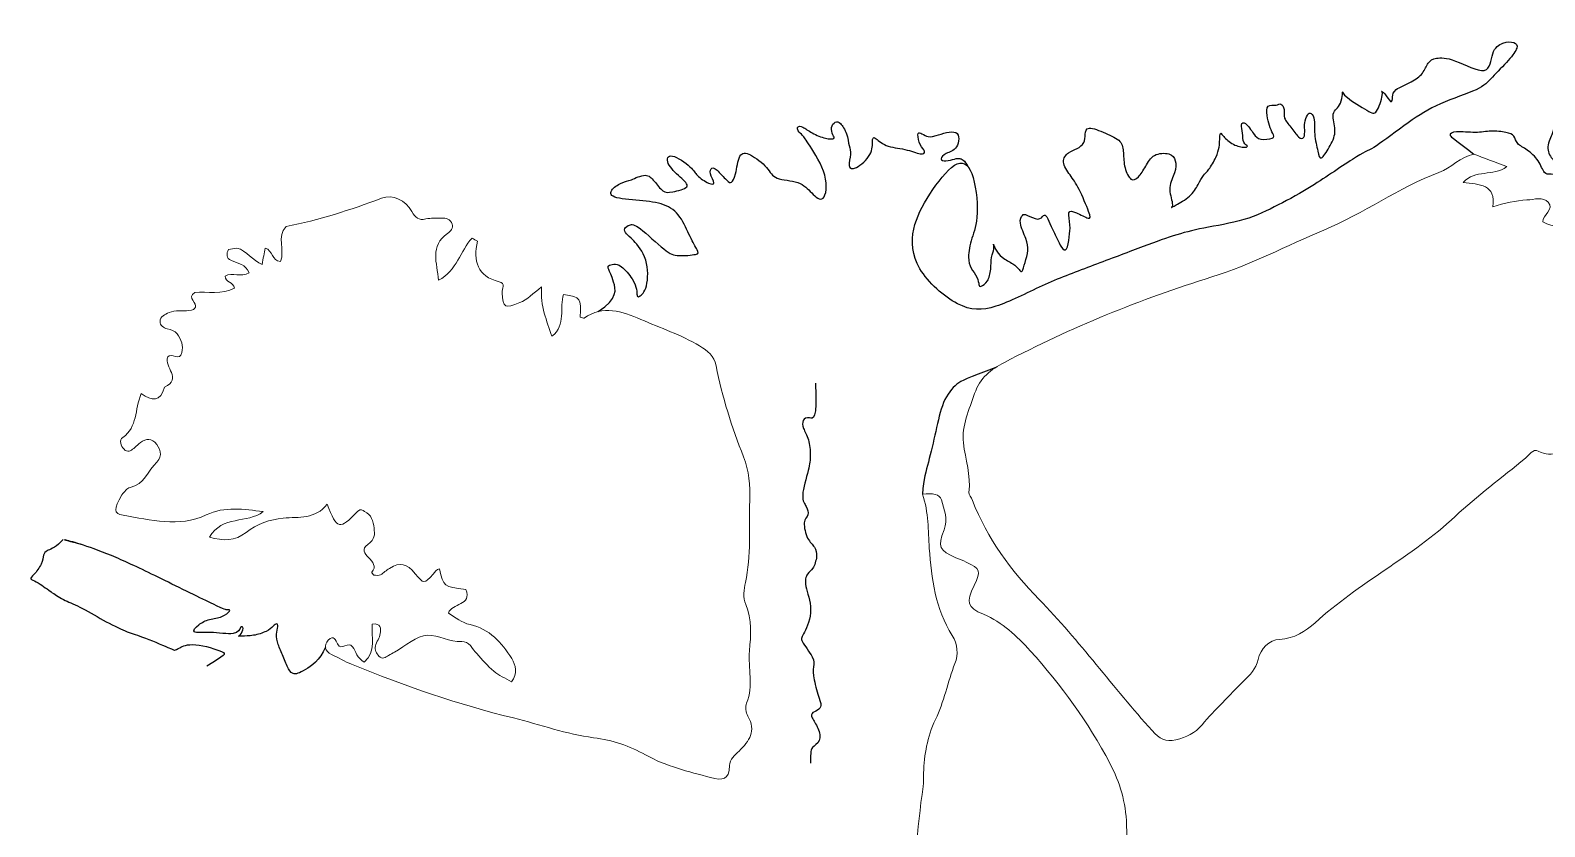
# Model space of a CAD drawing. Header units: millimetres. Extents: x 1205.7 to 1284.3, y 625.1 to 651.5.
# Drawn here: x 1261.368 to 1261.909, y 643.067 to 643.351 of the extents above; entities that cross this region are included whole.
import ezdxf

# ---------------------------------------------------------------- set-up
doc = ezdxf.new("R2010")
doc.units = ezdxf.units.MM
doc.layers.add('06', color=104, linetype='Continuous')

msp = doc.modelspace()

# ---------------------------------------------------------------- linework, layer by layer
at = {"layer": '06'}
for points in [[(1262.12181, 643.34669), (1262.14817, 643.34999), (1262.14941, 643.3504), (1262.14817, 643.34999), (1262.14241, 643.3574), (1262.13788, 643.35946), (1262.13664, 643.36276), (1262.15064, 643.36482), (1262.16424, 643.37058), (1262.16712, 643.37964), (1262.16547, 643.38047), (1262.16341, 643.38047), (1262.16465, 643.38788), (1262.17289, 643.39653), (1261.15512, 644.85272), (1262.17119, 643.399), (1262.16844, 643.3963), (1262.16553, 643.3958), (1262.16033, 643.3964), (1262.15647, 643.39329), (1262.15377, 643.389), (1262.15392, 643.38627), (1262.15593, 643.38441), (1262.15708, 643.38211), (1262.15521, 643.38067), (1262.15148, 643.38211), (1262.1509, 643.38211), (1262.14918, 643.38613), (1262.14932, 643.38828), (1262.14702, 643.39001), (1262.14315, 643.38814), (1262.14142, 643.388), (1262.14113, 643.38915), (1262.14358, 643.39101), (1262.14702, 643.39001), (1262.14832, 643.39389), (1262.14731, 643.40092), (1262.14429, 643.40293), (1262.14415, 643.40308), (1262.142, 643.39704), (1262.13855, 643.39661), (1262.13539, 643.39719), (1262.13596, 643.40064), (1262.13855, 643.40121), (1262.13999, 643.4015), (1262.13855, 643.40451), (1262.13654, 643.40581), (1262.12864, 643.40581), (1262.12186, 643.40176), (1262.11852, 643.39876), (1262.11652, 643.39375), (1262.11485, 643.39475), (1262.11318, 643.39976), (1262.11585, 643.4071), (1262.11819, 643.4101), (1262.11568, 643.41105), (1262.11196, 643.40943), (1262.10975, 643.40512), (1262.10858, 643.40105), (1262.10626, 643.40291), (1262.10591, 643.40687), (1262.10253, 643.40756), (1262.09893, 643.4071), (1262.09939, 643.40547), (1262.09939, 643.40419), (1262.09625, 643.40454), (1262.08962, 643.4085), (1262.08435, 643.41017), (1262.08116, 643.41017), (1262.0808, 643.40876), (1262.08205, 643.40716), (1262.08719, 643.40344), (1262.08737, 643.40149), (1262.08293, 643.40237), (1262.07974, 643.40113), (1262.07992, 643.39971), (1262.08027, 643.39883), (1262.06858, 643.39787), (1262.05893, 643.39787), (1262.05683, 643.39461), (1262.05567, 643.39566), (1262.05893, 643.39787), (1262.05986, 643.40124), (1262.06253, 643.40148), (1262.05998, 643.4031), (1262.04974, 643.40043), (1262.04788, 643.39764), (1262.04741, 643.39473), (1262.0473, 643.39252), (1262.04359, 643.40157), (1262.04578, 643.40989), (1262.05497, 643.41077), (1262.07073, 643.41733), (1262.07227, 643.42674), (1262.07205, 643.4274), (1262.06898, 643.4274), (1262.05607, 643.42674), (1262.0495, 643.42368), (1262.05125, 643.42521), (1262.0523, 643.42766), (1262.05625, 643.43405), (1262.05753, 643.43929), (1262.05579, 643.44068), (1262.05497, 643.4401), (1262.05346, 643.43719), (1262.04753, 643.4351), (1262.04555, 643.43324), (1262.04648, 643.42998), (1262.04718, 643.42672), (1262.04672, 643.42545), (1262.04284, 643.4302), (1262.0434, 643.43331), (1262.04472, 643.43651), (1262.04811, 643.43915), (1262.05198, 643.44235), (1262.05358, 643.44348), (1262.05659, 643.44396), (1262.06121, 643.44396), (1262.06366, 643.44669), (1262.06378, 643.44807), (1262.06095, 643.44807), (1262.05341, 643.44921), (1262.04823, 643.44779), (1262.04682, 643.4461), (1262.04682, 643.44864), (1262.04804, 643.45015), (1262.0519, 643.45175), (1262.05869, 643.45514), (1262.06104, 643.4591), (1262.06095, 643.4607), (1262.06086, 643.4607), (1262.06029, 643.46108), (1262.05982, 643.46061), (1262.05596, 643.45853), (1262.05059, 643.45863), (1262.04861, 643.45778), (1262.04587, 643.45429), (1262.04474, 643.45203), (1262.04314, 643.44996), (1262.04182, 643.45175), (1262.04154, 643.45514), (1262.03956, 643.45797), (1262.03673, 643.46136), (1262.03504, 643.46164), (1262.03466, 643.46155), (1262.03381, 643.46004), (1262.03033, 643.46089), (1262.02788, 643.46051), (1262.02411, 643.45853), (1262.02467, 643.45646), (1262.02835, 643.4525), (1262.03494, 643.44346), (1262.03749, 643.44082), (1262.03226, 643.44108), (1262.02393, 643.44611), (1262.02077, 643.44812), (1262.01474, 643.4451), (1262.01387, 643.44323), (1262.01459, 643.44252), (1262.01947, 643.44252), (1262.02292, 643.43821), (1262.0235, 643.43591), (1262.02105, 643.43476), (1262.02206, 643.43203), (1262.01775, 643.43045), (1262.01818, 643.43275), (1262.01574, 643.43663), (1262.01244, 643.43534), (1262.01301, 643.4306), (1262.011, 643.42885), (1262.01449, 643.42678), (1262.01552, 643.42443), (1262.01514, 643.42235), (1262.01317, 643.42424), (1262.00732, 643.4264), (1262.00553, 643.43102), (1262.00836, 643.43507), (1262.00638, 643.43894), (1262.00337, 643.44167), (1262.00054, 643.44205), (1262.00026, 643.44205), (1261.99922, 643.44129), (1261.99913, 643.44054), (1261.99979, 643.43818), (1261.99979, 643.43639), (1261.99856, 643.43507), (1261.99649, 643.4347), (1261.99611, 643.43715), (1261.99545, 643.44289), (1261.99423, 643.44534), (1261.98848, 643.44921), (1261.98028, 643.44949), (1261.97943, 643.44864), (1261.97887, 643.44779), (1261.97877, 643.44742), (1261.98104, 643.4461), (1261.98462, 643.44261), (1261.98795, 643.43851), (1261.98725, 643.43549), (1261.98516, 643.43549), (1261.98272, 643.43956), (1261.97655, 643.44072), (1261.97341, 643.43874), (1261.97318, 643.43735), (1261.97597, 643.43537), (1261.97748, 643.43258), (1261.97574, 643.43083), (1261.97052, 643.42636), (1261.96833, 643.42242), (1261.97621, 643.41695), (1261.97753, 643.42089), (1261.9795, 643.42111), (1261.98168, 643.41935), (1261.97621, 643.41695), (1261.98015, 643.41235), (1261.98387, 643.40929), (1261.98015, 643.40469), (1261.98475, 643.40075), (1261.98497, 643.39922), (1261.98168, 643.39878), (1261.97599, 643.40119), (1261.96483, 643.40119), (1261.96045, 643.3979), (1261.95783, 643.39221), (1261.95695, 643.39002), (1261.95454, 643.39134), (1261.95279, 643.39768), (1261.94491, 643.40141), (1261.9425, 643.40097), (1261.94491, 643.40141), (1261.94404, 643.39549), (1261.93966, 643.39615), (1261.93572, 643.39746), (1261.92215, 643.39571), (1261.92193, 643.38674), (1261.92412, 643.38652), (1261.92652, 643.38915), (1261.93222, 643.38893), (1261.93922, 643.38521), (1261.9401, 643.38236), (1261.939, 643.3817), (1261.93156, 643.38236), (1261.92587, 643.37952), (1261.92521, 643.37733), (1261.92434, 643.37558), (1261.92434, 643.37514), (1261.92521, 643.37733), (1261.93156, 643.37711), (1261.93506, 643.37492), (1261.93747, 643.37098), (1261.93397, 643.36835), (1261.93156, 643.36376), (1261.93397, 643.36288), (1261.93922, 643.35982), (1261.94207, 643.35806), (1261.94491, 643.35916), (1261.95323, 643.35828), (1261.95194, 643.3571), (1261.95137, 643.35597), (1261.94769, 643.35493), (1261.94798, 643.35342), (1261.94958, 643.35238), (1261.95373, 643.3522), (1261.95316, 643.35163), (1261.95203, 643.34767), (1261.95241, 643.34626), (1261.95363, 643.34466), (1261.95241, 643.3424), (1261.95062, 643.34193), (1261.94628, 643.34438), (1261.94345, 643.34607), (1261.9427, 643.34494), (1261.94402, 643.34362), (1261.94553, 643.3407), (1261.94581, 643.33771), (1261.94368, 643.33612), (1261.94084, 643.33541), (1261.94173, 643.33364), (1261.94439, 643.32991), (1261.94226, 643.32814), (1261.93623, 643.32973), (1261.93162, 643.32814), (1261.93003, 643.32371), (1261.93216, 643.32229), (1261.93765, 643.32264), (1261.93943, 643.32051), (1261.93854, 643.31998), (1261.93801, 643.31768), (1261.93677, 643.31537), (1261.93712, 643.31254), (1261.93765, 643.31147), (1261.93829, 643.31276), (1261.93878, 643.31437), (1261.94125, 643.31561), (1261.94354, 643.31554), (1261.94125, 643.31561), (1261.9407, 643.31239), (1261.94076, 643.31103), (1261.94175, 643.31041), (1261.94175, 643.31122), (1261.94274, 643.31245), (1261.94441, 643.31301), (1261.9462, 643.31307), (1261.94793, 643.31239), (1261.94836, 643.31146), (1261.94799, 643.31091), (1261.94564, 643.30905), (1261.94544, 643.30702), (1261.94601, 643.30514), (1261.94459, 643.30505), (1261.94261, 643.30684), (1261.93809, 643.30674), (1261.93272, 643.30655), (1261.92792, 643.30655), (1261.92697, 643.30457), (1261.92547, 643.30335), (1261.92368, 643.30241), (1261.92368, 643.30363), (1261.92264, 643.30646), (1261.92236, 643.30947), (1261.91717, 643.31532), (1261.91218, 643.3189), (1261.91152, 643.3189), (1261.91218, 643.31739), (1261.91133, 643.31447), (1261.90879, 643.30891), (1261.91161, 643.30457), (1261.91425, 643.3041), (1261.91529, 643.30043), (1261.91491, 643.2993), (1261.91039, 643.30015), (1261.90841, 643.29958), (1261.90662, 643.30486), (1261.90219, 643.30891), (1261.89842, 643.3106), (1261.89786, 643.3139), (1261.89527, 643.31482), (1261.88922, 643.31563), (1261.88433, 643.31447), (1261.87611, 643.31547), (1261.87381, 643.31389), (1261.87639, 643.31231), (1261.88328, 643.30709)], [(1261.69776, 643.30309), (1261.69506, 643.30141), (1261.68836, 643.29262), (1261.68208, 643.28069), (1261.68271, 643.26625), (1261.69966, 643.25118), (1261.71159, 643.25118), (1261.72917, 643.2606), (1261.74612, 643.26688), (1261.76432, 643.27378), (1261.77625, 643.27818), (1261.78567, 643.28069), (1261.80199, 643.2832), (1261.81329, 643.28885), (1261.82522, 643.29513), (1261.84405, 643.30831), (1261.84656, 643.30831), (1261.86037, 643.31898), (1261.87042, 643.32526), (1261.88611, 643.33028), (1261.88925, 643.33405), (1261.89615, 643.34096), (1261.89929, 643.34535), (1261.89804, 643.34723), (1261.89364, 643.34723), (1261.88925, 643.34409), (1261.88925, 643.33405), (1261.87544, 643.34158), (1261.86932, 643.34158), (1261.86684, 643.33999), (1261.86524, 643.33573), (1261.86134, 643.3329), (1261.85442, 643.33006), (1261.85425, 643.32758), (1261.85389, 643.32456), (1261.85123, 643.32935), (1261.84981, 643.32953), (1261.85123, 643.32935), (1261.8484, 643.32084), (1261.84627, 643.3219), (1261.83652, 643.32793), (1261.83616, 643.33006), (1261.83652, 643.32793), (1261.83528, 643.32421), (1261.83386, 643.32297), (1261.83244, 643.32119), (1261.83439, 643.31481), (1261.83173, 643.30949), (1261.82836, 643.30435), (1261.82765, 643.30754), (1261.82606, 643.31446), (1261.82659, 643.3196), (1261.82517, 643.32208), (1261.82375, 643.32155), (1261.82269, 643.318), (1261.82287, 643.31605), (1261.82287, 643.31251), (1261.82074, 643.31251), (1261.8179, 643.31694), (1261.81506, 643.31995), (1261.81595, 643.32314), (1261.81418, 643.32563), (1261.81311, 643.32421), (1261.80907, 643.32501), (1261.80929, 643.32085), (1261.81016, 643.31713), (1261.81148, 643.31428), (1261.81235, 643.31253), (1261.80644, 643.31209), (1261.80491, 643.31385), (1261.80141, 643.3191), (1261.79988, 643.31779), (1261.80075, 643.31472), (1261.80075, 643.31078), (1261.80299, 643.30993), (1261.80148, 643.30918), (1261.79658, 643.3105), (1261.79319, 643.31408), (1261.79272, 643.31511), (1261.79244, 643.31219), (1261.79244, 643.30974), (1261.7914, 643.30616), (1261.78843, 643.30102), (1261.78666, 643.29978), (1261.78488, 643.29641), (1261.78223, 643.2918), (1261.7762, 643.28861), (1261.77478, 643.28773), (1261.7762, 643.28861), (1261.77371, 643.29553), (1261.77691, 643.30049), (1261.77691, 643.3051), (1261.77513, 643.30758), (1261.76857, 643.30741), (1261.76609, 643.30262), (1261.76343, 643.29854), (1261.76077, 643.29712), (1261.75829, 643.30209), (1261.75811, 643.30776), (1261.75776, 643.31184), (1261.75186, 643.31456), (1261.74485, 643.3174), (1261.74441, 643.31412), (1261.74441, 643.31105), (1261.74157, 643.30886), (1261.7385, 643.30799), (1261.73566, 643.30449), (1261.73916, 643.29945), (1261.74201, 643.29551), (1261.74638, 643.28522), (1261.74638, 643.28347), (1261.74091, 643.28654), (1261.73785, 643.28719), (1261.73938, 643.2815), (1261.73872, 643.27778), (1261.73807, 643.27209), (1261.73588, 643.2734), (1261.73434, 643.27734), (1261.73216, 643.28128), (1261.73062, 643.28522), (1261.72975, 643.28566), (1261.728, 643.28304), (1261.72318, 643.28566), (1261.72209, 643.28566), (1261.72055, 643.28304), (1261.72362, 643.27647), (1261.72428, 643.27275), (1261.72296, 643.26837), (1261.72187, 643.26443), (1261.72099, 643.26574), (1261.71902, 643.26793), (1261.71443, 643.27012), (1261.71224, 643.27319), (1261.71136, 643.27581), (1261.71224, 643.27319), (1261.7107, 643.27056), (1261.71092, 643.26596), (1261.70983, 643.26137), (1261.70676, 643.25961), (1261.70655, 643.26005), (1261.70611, 643.26312), (1261.70348, 643.2664), (1261.70239, 643.26968), (1261.7037, 643.27713), (1261.70676, 643.28413), (1261.70458, 643.30274), (1261.70046, 643.30478), (1261.69776, 643.30309)], [(1261.5705, 643.25084), (1261.57778, 643.25547), (1261.57581, 643.26247), (1261.57406, 643.26641), (1261.57384, 643.26729), (1261.57603, 643.26795), (1261.57843, 643.26773), (1261.58325, 643.26226), (1261.58434, 643.25853), (1261.58434, 643.25656), (1261.58478, 643.25569), (1261.58828, 643.25875), (1261.5885, 643.26992), (1261.58259, 643.27714), (1261.5804, 643.27845), (1261.57953, 643.28064), (1261.58172, 643.28196), (1261.58413, 643.28217), (1261.59529, 643.27167), (1261.59857, 643.27057), (1261.60667, 643.27123), (1261.60623, 643.27232), (1261.60339, 643.27714), (1261.6001, 643.28524), (1261.59441, 643.28962), (1261.58566, 643.29049), (1261.57449, 643.29137), (1261.57493, 643.29465), (1261.57953, 643.29728), (1261.58172, 643.2975), (1261.58782, 643.30048), (1261.59048, 643.29765), (1261.59368, 643.29321), (1261.59634, 643.29339), (1261.60414, 643.29516), (1261.60006, 643.29853), (1261.59438, 643.30403), (1261.5958, 643.30811), (1261.60467, 643.3019), (1261.6052, 643.2996), (1261.61034, 643.29623), (1261.61265, 643.29605), (1261.60999, 643.30048), (1261.61105, 643.30243), (1261.61247, 643.30208), (1261.6169, 643.29711), (1261.61797, 643.29658), (1261.61974, 643.29906), (1261.62063, 643.30775), (1261.62435, 643.30775), (1261.63162, 643.30208), (1261.63304, 643.29782), (1261.64279, 643.29765), (1261.64669, 643.29321), (1261.6513, 643.28896), (1261.65307, 643.29924), (1261.64509, 643.31165), (1261.64361, 643.31387), (1261.64163, 643.31527), (1261.64163, 643.31713), (1261.64337, 643.31713), (1261.64663, 643.31457), (1261.65198, 643.31236), (1261.65547, 643.31259), (1261.65431, 643.31364), (1261.65338, 643.31678), (1261.65524, 643.31887), (1261.65687, 643.31864), (1261.65954, 643.31445), (1261.66001, 643.30968), (1261.66117, 643.30747), (1261.65943, 643.30236), (1261.6621, 643.30119), (1261.66873, 643.30701), (1261.66827, 643.31224), (1261.66897, 643.31376), (1261.67281, 643.30957), (1261.68022, 643.30912), (1261.68635, 643.30649), (1261.68766, 643.30803), (1261.68525, 643.31), (1261.68438, 643.31481), (1261.68547, 643.31481), (1261.68788, 643.31328), (1261.68985, 643.31306), (1261.70014, 643.31678), (1261.69904, 643.30846), (1261.69445, 643.30759), (1261.69226, 643.30518), (1261.69445, 643.30431), (1261.6982, 643.30551), (1261.69935, 643.30566), (1261.70126, 643.30512), (1261.70281, 643.30227)], [(1261.71254, 643.23096), (1261.70213, 643.2269), (1261.69862, 643.2258), (1261.69337, 643.21902), (1261.69118, 643.20829), (1261.68834, 643.19647), (1261.6868, 643.19122), (1261.6863, 643.18573)], [(1261.64808, 643.22537), (1261.64893, 643.21184), (1261.64554, 643.21353), (1261.64343, 643.21226), (1261.64343, 643.2093), (1261.64597, 643.2055), (1261.64639, 643.19915), (1261.64597, 643.19535), (1261.64258, 643.18393), (1261.64512, 643.1814), (1261.64597, 643.17801), (1261.64343, 643.17632), (1261.64512, 643.16914), (1261.64808, 643.16702), (1261.64893, 643.16364), (1261.64724, 643.15857), (1261.64512, 643.15772), (1261.64385, 643.15349), (1261.64766, 643.14461), (1261.64385, 643.13489), (1261.64216, 643.13404), (1261.64808, 643.12686), (1261.64724, 643.12432), (1261.64724, 643.12009), (1261.64977, 643.11164), (1261.65019, 643.11079), (1261.64977, 643.10868), (1261.64681, 643.10783), (1261.64639, 643.10614), (1261.64935, 643.10234), (1261.65019, 643.09726), (1261.64639, 643.09515), (1261.64639, 643.09388), (1261.64639, 643.08965)], [(1261.37943, 643.16954), (1261.37713, 643.16681), (1261.37329, 643.16553), (1261.37236, 643.16425), (1261.37201, 643.16087), (1261.36887, 643.15657), (1261.36712, 643.15541), (1261.3698, 643.15459), (1261.37259, 643.15261), (1261.37468, 643.1511), (1261.37943, 643.14785), (1261.3848, 643.14598), (1261.39388, 643.14052), (1261.40225, 643.13633), (1261.40644, 643.1354), (1261.41877, 643.13016), (1261.41936, 643.12991), (1261.41988, 643.13016), (1261.42037, 643.13051), (1261.42535, 643.13305), (1261.43887, 643.12888), (1261.43713, 643.12827), (1261.43071, 643.12428)], [(1261.47308, 643.13102), (1261.47113, 643.12633), (1261.4651, 643.12225), (1261.4612, 643.12083), (1261.45943, 643.12402), (1261.45748, 643.12899), (1261.4557, 643.13307), (1261.45553, 643.13661), (1261.45641, 643.1391), (1261.4557, 643.13963), (1261.45464, 643.13874), (1261.45234, 643.13661), (1261.44737, 643.13502), (1261.44276, 643.13502), (1261.4417, 643.13502), (1261.44276, 643.13502), (1261.44418, 643.13821), (1261.44276, 643.13874), (1261.4417, 643.13502), (1261.43141, 643.13679), (1261.42468, 643.13573), (1261.42769, 643.13927), (1261.43159, 643.14122), (1261.43638, 643.14158), (1261.43975, 643.14441), (1261.43797, 643.14441), (1261.43688, 643.14441), (1261.41313, 643.15619), (1261.39778, 643.16353), (1261.38577, 643.16787), (1261.37943, 643.16954), (1261.37943, 643.16954), (1261.38577, 643.16787)]]:
    msp.add_open_spline(points, degree=3, dxfattribs=at)
at = {"layer": '06', "lineweight": 5}
for points, knots in [([(1261.94214, 643.26701), (1261.93852, 643.2597), (1261.94645, 643.26511), (1261.9472, 643.26211), (1261.94682, 643.25929), (1261.94368, 643.2582), (1261.94218, 643.25588), (1261.93982, 643.25568), (1261.93751, 643.25541), (1261.93524, 643.25667), (1261.9326, 643.25812), (1261.92961, 643.25795), (1261.92672, 643.25784), (1261.92095, 643.25763), (1261.92056, 643.25724), (1261.91868, 643.25052), (1261.92462, 643.24971), (1261.93089, 643.2513), (1261.93643, 643.24801), (1261.93624, 643.24741), (1261.93606, 643.2468), (1261.93587, 643.24621), (1261.93091, 643.23882), (1261.93716, 643.23323), (1261.93843, 643.22678), (1261.94205, 643.22745), (1261.94407, 643.22941), (1261.94551, 643.23204), (1261.9469, 643.23457), (1261.9483, 643.23711), (1261.94947, 643.23974), (1261.95026, 643.24154), (1261.9513, 643.24214), (1261.9531, 643.24139), (1261.9539, 643.23697), (1261.95311, 643.2325), (1261.95404, 643.228), (1261.95486, 643.22398), (1261.95313, 643.22031), (1261.94926, 643.2179), (1261.94251, 643.2137), (1261.9358, 643.20958), (1261.92787, 643.20779), (1261.92483, 643.20711), (1261.9218, 643.2057), (1261.9192, 643.20396), (1261.91517, 643.20126), (1261.9116, 643.19825), (1261.90625, 643.20105), (1261.90437, 643.20203), (1261.90303, 643.19959), (1261.90167, 643.19849), (1261.89323, 643.19164), (1261.88449, 643.1851), (1261.87656, 643.1777), (1261.86118, 643.16331), (1261.84205, 643.15396), (1261.82653, 643.13976), (1261.82317, 643.13669), (1261.81916, 643.13414), (1261.81388, 643.13384), (1261.8102, 643.13363), (1261.80708, 643.13055), (1261.8062, 643.12663), (1261.80543, 643.12322), (1261.80326, 643.12113), (1261.80102, 643.11887), (1261.79599, 643.11378), (1261.79082, 643.10879), (1261.78618, 643.10336), (1261.78358, 643.10031), (1261.78059, 643.09884), (1261.77687, 643.09797), (1261.77309, 643.09709), (1261.77102, 643.09834), (1261.76834, 643.1013), (1261.75449, 643.11656), (1261.74242, 643.13333), (1261.72799, 643.1481), (1261.71795, 643.15837), (1261.70945, 643.16988), (1261.70418, 643.18346), (1261.70379, 643.18444), (1261.70281, 643.18543), (1261.70292, 643.18633), (1261.70365, 643.19239), (1261.70165, 643.1981), (1261.70097, 643.20398), (1261.70023, 643.21026), (1261.70306, 643.21581), (1261.70496, 643.2216), (1261.70682, 643.22721), (1261.71078, 643.23022), (1261.71559, 643.23272), (1261.73937, 643.24511), (1261.76406, 643.25534), (1261.78967, 643.26323), (1261.8036, 643.26753), (1261.81635, 643.27443), (1261.8297, 643.27996), (1261.84392, 643.28585), (1261.85635, 643.29511), (1261.87078, 643.30055), (1261.87508, 643.30217), (1261.87847, 643.30609), (1261.88328, 643.30709), (1261.88691, 643.30571), (1261.89054, 643.30432), (1261.89503, 643.30262), (1261.89, 643.29898), (1261.88381, 643.30173), (1261.87943, 643.29698), (1261.88521, 643.29629), (1261.89128, 643.29628), (1261.89, 643.28823), (1261.89432, 643.28976), (1261.89825, 643.29047), (1261.90221, 643.29071), (1261.90479, 643.29086), (1261.90802, 643.29199), (1261.90982, 643.28993), (1261.91207, 643.28735), (1261.90788, 643.28548), (1261.90786, 643.2829), (1261.91177, 643.2809), (1261.9155, 643.28038), (1261.91973, 643.28248), (1261.92188, 643.28354), (1261.92557, 643.28513), (1261.92711, 643.28358), (1261.93048, 643.28022), (1261.93203, 643.28272), (1261.93413, 643.28454), (1261.93822, 643.28818), (1261.94309, 643.28969), (1261.94849, 643.28975), (1261.95047, 643.28882), (1261.95078, 643.28756), (1261.9488, 643.28643), (1261.94445, 643.28395), (1261.94241, 643.27967), (1261.94007, 643.27563), (1261.93935, 643.27438), (1261.93813, 643.27214), (1261.94025, 643.27177), (1261.94417, 643.2711), (1261.94122, 643.26843), (1261.94214, 643.26701)], [0, 0, 0, 0, 1, 1, 1, 2, 2, 2, 3, 3, 3, 4, 4, 4, 5, 5, 5, 6, 6, 6, 7, 7, 7, 8, 8, 8, 9, 9, 9, 10, 10, 10, 11, 11, 11, 12, 12, 12, 13, 13, 13, 14, 14, 14, 15, 15, 15, 16, 16, 16, 17, 17, 17, 18, 18, 18, 19, 19, 19, 20, 20, 20, 21, 21, 21, 22, 22, 22, 23, 23, 23, 24, 24, 24, 25, 25, 25, 26, 26, 26, 27, 27, 27, 28, 28, 28, 29, 29, 29, 30, 30, 30, 31, 31, 31, 32, 32, 32, 33, 33, 33, 34, 34, 34, 35, 35, 35, 36, 36, 36, 37, 37, 37, 38, 38, 38, 39, 39, 39, 40, 40, 40, 41, 41, 41, 42, 42, 42, 43, 43, 43, 44, 44, 44, 45, 45, 45, 46, 46, 46, 47, 47, 47, 48, 48, 48, 49, 49, 49, 49]), ([(1261.4591, 643.28126), (1261.47078, 643.28352), (1261.48203, 643.28718), (1261.49316, 643.29133), (1261.49723, 643.29285), (1261.50168, 643.29065), (1261.50399, 643.28656), (1261.50519, 643.28445), (1261.50638, 643.28331), (1261.50898, 643.28393), (1261.51076, 643.28435), (1261.51267, 643.28426), (1261.51452, 643.28427), (1261.51617, 643.28429), (1261.51782, 643.28387), (1261.51835, 643.28212), (1261.51877, 643.28073), (1261.51792, 643.27955), (1261.51676, 643.27875), (1261.51025, 643.27428), (1261.51302, 643.26824), (1261.51347, 643.26203), (1261.5201, 643.26557), (1261.52126, 643.27253), (1261.52548, 643.27709), (1261.5261, 643.27671), (1261.52673, 643.27634), (1261.52736, 643.27595), (1261.52595, 643.26896), (1261.52714, 643.26343), (1261.53519, 643.26152), (1261.53763, 643.26095), (1261.53605, 643.25895), (1261.53618, 643.25762), (1261.53671, 643.25205), (1261.5371, 643.25198), (1261.54253, 643.25407), (1261.5453, 643.25514), (1261.54716, 643.25736), (1261.55027, 643.25966), (1261.54983, 643.25276), (1261.55215, 643.24758), (1261.55397, 643.24206), (1261.55923, 643.24616), (1261.55656, 643.25221), (1261.55818, 643.25702), (1261.56443, 643.25583), (1261.56443, 643.25583), (1261.56411, 643.24893), (1261.56457, 643.24879), (1261.56522, 643.24838), (1261.56547, 643.24855), (1261.57236, 643.2532), (1261.57894, 643.25107), (1261.58573, 643.24809), (1261.59277, 643.245), (1261.60009, 643.24257), (1261.60673, 643.23859), (1261.60955, 643.23691), (1261.61195, 643.23505), (1261.61263, 643.23155), (1261.61479, 643.22037), (1261.61823, 643.20959), (1261.62244, 643.199), (1261.62439, 643.19412), (1261.6248, 643.18866), (1261.62464, 643.18334), (1261.62432, 643.1736), (1261.62522, 643.16381), (1261.62313, 643.15412), (1261.6226, 643.15169), (1261.62208, 643.14881), (1261.62322, 643.14626), (1261.62559, 643.14091), (1261.62501, 643.13526), (1261.62454, 643.12978), (1261.624, 643.12358), (1261.6261, 643.11725), (1261.6235, 643.11111), (1261.62296, 643.10983), (1261.62318, 643.10769), (1261.62392, 643.10647), (1261.62714, 643.10113), (1261.62447, 643.09751), (1261.62082, 643.09397), (1261.61931, 643.09251), (1261.61744, 643.09105), (1261.61741, 643.08876), (1261.61736, 643.08362), (1261.61492, 643.08336), (1261.61066, 643.08452), (1261.60273, 643.08668), (1261.59476, 643.08857), (1261.58745, 643.09258), (1261.58167, 643.09577), (1261.57573, 643.09789), (1261.56887, 643.09874), (1261.55921, 643.09995), (1261.54985, 643.10343), (1261.54032, 643.10577), (1261.52052, 643.11063), (1261.50129, 643.1172), (1261.48245, 643.12494), (1261.48, 643.12594), (1261.47769, 643.12729), (1261.47532, 643.12846), (1261.47282, 643.12968), (1261.47238, 643.13162), (1261.47412, 643.13358), (1261.47602, 643.1357), (1261.47676, 643.13346), (1261.47741, 643.13219), (1261.47883, 643.1294), (1261.4813, 643.13343), (1261.48283, 643.13121), (1261.48401, 643.12951), (1261.48427, 643.12717), (1261.48697, 643.12576), (1261.49151, 643.12942), (1261.48931, 643.13474), (1261.48984, 643.13927), (1261.4929, 643.13975), (1261.49303, 643.13774), (1261.49271, 643.13588), (1261.49245, 643.13437), (1261.49138, 643.13301), (1261.49099, 643.1315), (1261.49064, 643.13015), (1261.49135, 643.12886), (1261.49222, 643.12785), (1261.49339, 643.12649), (1261.49457, 643.12747), (1261.49569, 643.12811), (1261.49638, 643.12851), (1261.49707, 643.12891), (1261.49777, 643.12929), (1261.50171, 643.13145), (1261.50562, 643.13519), (1261.50961, 643.13529), (1261.51337, 643.13537), (1261.51741, 643.13287), (1261.52179, 643.13309), (1261.52443, 643.13322), (1261.52555, 643.13044), (1261.52716, 643.12876), (1261.52918, 643.12664), (1261.531, 643.12431), (1261.53323, 643.12245), (1261.53501, 643.12096), (1261.53727, 643.12003), (1261.53954, 643.11871), (1261.54202, 643.12162), (1261.54101, 643.12473), (1261.53965, 643.12696), (1261.53619, 643.13268), (1261.53155, 643.13762), (1261.52477, 643.13912), (1261.52163, 643.13981), (1261.51963, 643.14161), (1261.51701, 643.14323), (1261.51823, 643.14689), (1261.52558, 643.14578), (1261.52327, 643.15169), (1261.51526, 643.15258), (1261.51526, 643.15258), (1261.51386, 643.15906), (1261.51267, 643.15886), (1261.51225, 643.15784), (1261.51154, 643.15707), (1261.5083, 643.15353), (1261.50826, 643.15355), (1261.50521, 643.15728), (1261.50216, 643.16101), (1261.49993, 643.16151), (1261.49595, 643.1592), (1261.49483, 643.15854), (1261.49392, 643.15751), (1261.49278, 643.15691), (1261.49214, 643.15657), (1261.49121, 643.15666), (1261.49044, 643.15679), (1261.49012, 643.15684), (1261.4896, 643.15776), (1261.48966, 643.15782), (1261.49335, 643.16187), (1261.48345, 643.16434), (1261.48823, 643.16772), (1261.4909, 643.16959), (1261.49074, 643.1713), (1261.49047, 643.17359), (1261.49019, 643.17601), (1261.48955, 643.17835), (1261.4871, 643.17954), (1261.48634, 643.17992), (1261.48575, 643.18076), (1261.48455, 643.17949), (1261.47819, 643.17275), (1261.47728, 643.17296), (1261.4737, 643.18216), (1261.4695, 643.17659), (1261.4637, 643.17764), (1261.45799, 643.17712), (1261.45346, 643.1767), (1261.44858, 643.17506), (1261.44479, 643.17203), (1261.4408, 643.16885), (1261.43672, 643.16896), (1261.43167, 643.17033), (1261.4362, 643.1782), (1261.44526, 643.17507), (1261.45091, 643.17944), (1261.44397, 643.18036), (1261.43713, 643.18139), (1261.43053, 643.1783), (1261.42066, 643.17369), (1261.41073, 643.17646), (1261.40087, 643.17817), (1261.39742, 643.17876), (1261.39745, 643.18019), (1261.40039, 643.1855), (1261.40136, 643.1864), (1261.40222, 643.18788), (1261.40332, 643.18809), (1261.4085, 643.18909), (1261.40977, 643.19405), (1261.41285, 643.19712), (1261.41517, 643.19944), (1261.41412, 643.20228), (1261.41215, 643.20421), (1261.41041, 643.2059), (1261.40821, 643.20525), (1261.40644, 643.20362), (1261.40586, 643.20309), (1261.40529, 643.20253), (1261.40467, 643.20203), (1261.4036, 643.20114), (1261.40236, 643.20047), (1261.40121, 643.2017), (1261.40005, 643.20293), (1261.39932, 643.20498), (1261.40074, 643.20595), (1261.40608, 643.20961), (1261.4049, 643.21584), (1261.40735, 643.22159), (1261.41099, 643.21888), (1261.41439, 643.21853), (1261.41564, 643.22392), (1261.42225, 643.22685), (1261.41526, 643.2311), (1261.41678, 643.23471), (1261.418, 643.23636), (1261.42118, 643.23287), (1261.42186, 643.23622), (1261.42235, 643.23864), (1261.42172, 643.24098), (1261.42013, 643.24295), (1261.41924, 643.24405), (1261.41792, 643.24432), (1261.41664, 643.2447), (1261.41531, 643.24511), (1261.414, 643.24597), (1261.41404, 643.24735), (1261.41408, 643.24915), (1261.41578, 643.24986), (1261.41725, 643.25049), (1261.41953, 643.25147), (1261.42197, 643.25095), (1261.42433, 643.25121), (1261.42709, 643.25151), (1261.4273, 643.25282), (1261.42581, 643.25491), (1261.42521, 643.25577), (1261.42491, 643.2568), (1261.42642, 643.2577), (1261.43099, 643.25815), (1261.43611, 643.25678), (1261.44066, 643.25924), (1261.44031, 643.26156), (1261.43722, 643.26123), (1261.43728, 643.26354), (1261.43988, 643.26507), (1261.44295, 643.26289), (1261.44584, 643.26471), (1261.44461, 643.2677), (1261.44186, 643.26811), (1261.43952, 643.26913), (1261.43756, 643.26997), (1261.43772, 643.27148), (1261.43848, 643.27309), (1261.43947, 643.27324), (1261.44046, 643.27339), (1261.44145, 643.27355), (1261.44508, 643.27267), (1261.44701, 643.269), (1261.45054, 643.26773), (1261.4509, 643.26987), (1261.45122, 643.27171), (1261.45153, 643.27353), (1261.4545, 643.27276), (1261.45382, 643.26899), (1261.45706, 643.26877), (1261.45878, 643.27272), (1261.45547, 643.27766), (1261.4591, 643.28126)], [0, 0, 0, 0, 1, 1, 1, 2, 2, 2, 3, 3, 3, 4, 4, 4, 5, 5, 5, 6, 6, 6, 7, 7, 7, 8, 8, 8, 9, 9, 9, 10, 10, 10, 11, 11, 11, 12, 12, 12, 13, 13, 13, 14, 14, 14, 15, 15, 15, 16, 16, 16, 17, 17, 17, 18, 18, 18, 19, 19, 19, 20, 20, 20, 21, 21, 21, 22, 22, 22, 23, 23, 23, 24, 24, 24, 25, 25, 25, 26, 26, 26, 27, 27, 27, 28, 28, 28, 29, 29, 29, 30, 30, 30, 31, 31, 31, 32, 32, 32, 33, 33, 33, 34, 34, 34, 35, 35, 35, 36, 36, 36, 37, 37, 37, 38, 38, 38, 39, 39, 39, 40, 40, 40, 41, 41, 41, 42, 42, 42, 43, 43, 43, 44, 44, 44, 45, 45, 45, 46, 46, 46, 47, 47, 47, 48, 48, 48, 49, 49, 49, 50, 50, 50, 51, 51, 51, 52, 52, 52, 53, 53, 53, 54, 54, 54, 55, 55, 55, 56, 56, 56, 57, 57, 57, 58, 58, 58, 59, 59, 59, 60, 60, 60, 61, 61, 61, 62, 62, 62, 63, 63, 63, 64, 64, 64, 65, 65, 65, 66, 66, 66, 67, 67, 67, 68, 68, 68, 69, 69, 69, 70, 70, 70, 71, 71, 71, 72, 72, 72, 73, 73, 73, 74, 74, 74, 75, 75, 75, 76, 76, 76, 77, 77, 77, 78, 78, 78, 79, 79, 79, 80, 80, 80, 81, 81, 81, 82, 82, 82, 83, 83, 83, 84, 84, 84, 85, 85, 85, 86, 86, 86, 87, 87, 87, 88, 88, 88, 89, 89, 89, 90, 90, 90, 91, 91, 91, 92, 92, 92, 93, 93, 93, 94, 94, 94, 95, 95, 95, 96, 96, 96, 97, 97, 97, 98, 98, 98, 99, 99, 99, 100, 100, 100, 101, 101, 101, 101]), ([(1261.6863, 643.18573), (1261.68866, 643.17902), (1261.68832, 643.17267), (1261.68876, 643.16638), (1261.68953, 643.15551), (1261.69101, 643.14479), (1261.69695, 643.13526), (1261.69891, 643.13211), (1261.69916, 643.12842), (1261.69794, 643.12527), (1261.69537, 643.11863), (1261.69402, 643.11142), (1261.69098, 643.10519), (1261.6879, 643.09889), (1261.68706, 643.09272), (1261.68671, 643.08613), (1261.68663, 643.08454), (1261.68675, 643.08293), (1261.68654, 643.08136), (1261.68456, 643.06613), (1261.68264, 643.05091), (1261.68382, 643.03547), (1261.68409, 643.03197), (1261.68446, 643.02877), (1261.68663, 643.02577), (1261.68941, 643.02196), (1261.68954, 643.01809), (1261.68595, 643.01435), (1261.68394, 643.01225), (1261.68263, 643.00948), (1261.68242, 643.00651), (1261.68166, 642.99534), (1261.68391, 642.98432), (1261.68416, 642.97319), (1261.68808, 642.96855), (1261.68547, 642.96408), (1261.68452, 642.95914), (1261.68306, 642.95155), (1261.68146, 642.94317), (1261.69059, 642.93823), (1261.69188, 642.93753), (1261.69296, 642.93597), (1261.69354, 642.93456), (1261.69609, 642.92842), (1261.70082, 642.92431), (1261.70591, 642.92039), (1261.70968, 642.91749), (1261.71143, 642.91734), (1261.71462, 642.92051), (1261.71718, 642.92305), (1261.71803, 642.92643), (1261.71895, 642.92975), (1261.72666, 642.9576), (1261.73615, 642.98476), (1261.75013, 643.01018), (1261.75204, 643.01366), (1261.75315, 643.01749), (1261.75416, 643.02135), (1261.75817, 643.03656), (1261.75972, 643.05196), (1261.75923, 643.0677), (1261.75899, 643.07566), (1261.75683, 643.08277), (1261.75323, 643.08961), (1261.74554, 643.10423), (1261.73593, 643.11748), (1261.72485, 643.12974), (1261.72, 643.13511), (1261.71495, 643.13989), (1261.70812, 643.1428), (1261.70217, 643.14533), (1261.70188, 643.14706), (1261.70477, 643.15313), (1261.70728, 643.15839), (1261.7071, 643.15892), (1261.70195, 643.16142), (1261.70076, 643.162), (1261.69953, 643.16251), (1261.6983, 643.16301), (1261.69241, 643.16542), (1261.69161, 643.16695), (1261.69404, 643.17289), (1261.69561, 643.17674), (1261.69402, 643.18021), (1261.69312, 643.18364), (1261.69257, 643.18573), (1261.68993, 643.18604), (1261.6863, 643.18573)], [0, 0, 0, 0, 1, 1, 1, 2, 2, 2, 3, 3, 3, 4, 4, 4, 5, 5, 5, 6, 6, 6, 7, 7, 7, 8, 8, 8, 9, 9, 9, 10, 10, 10, 11, 11, 11, 12, 12, 12, 13, 13, 13, 14, 14, 14, 15, 15, 15, 16, 16, 16, 17, 17, 17, 18, 18, 18, 19, 19, 19, 20, 20, 20, 21, 21, 21, 22, 22, 22, 23, 23, 23, 24, 24, 24, 25, 25, 25, 26, 26, 26, 27, 27, 27, 28, 28, 28, 29, 29, 29, 29])]:
    msp.add_open_spline(points, degree=3, knots=knots, dxfattribs=at)

doc.saveas('drawing.dxf')
